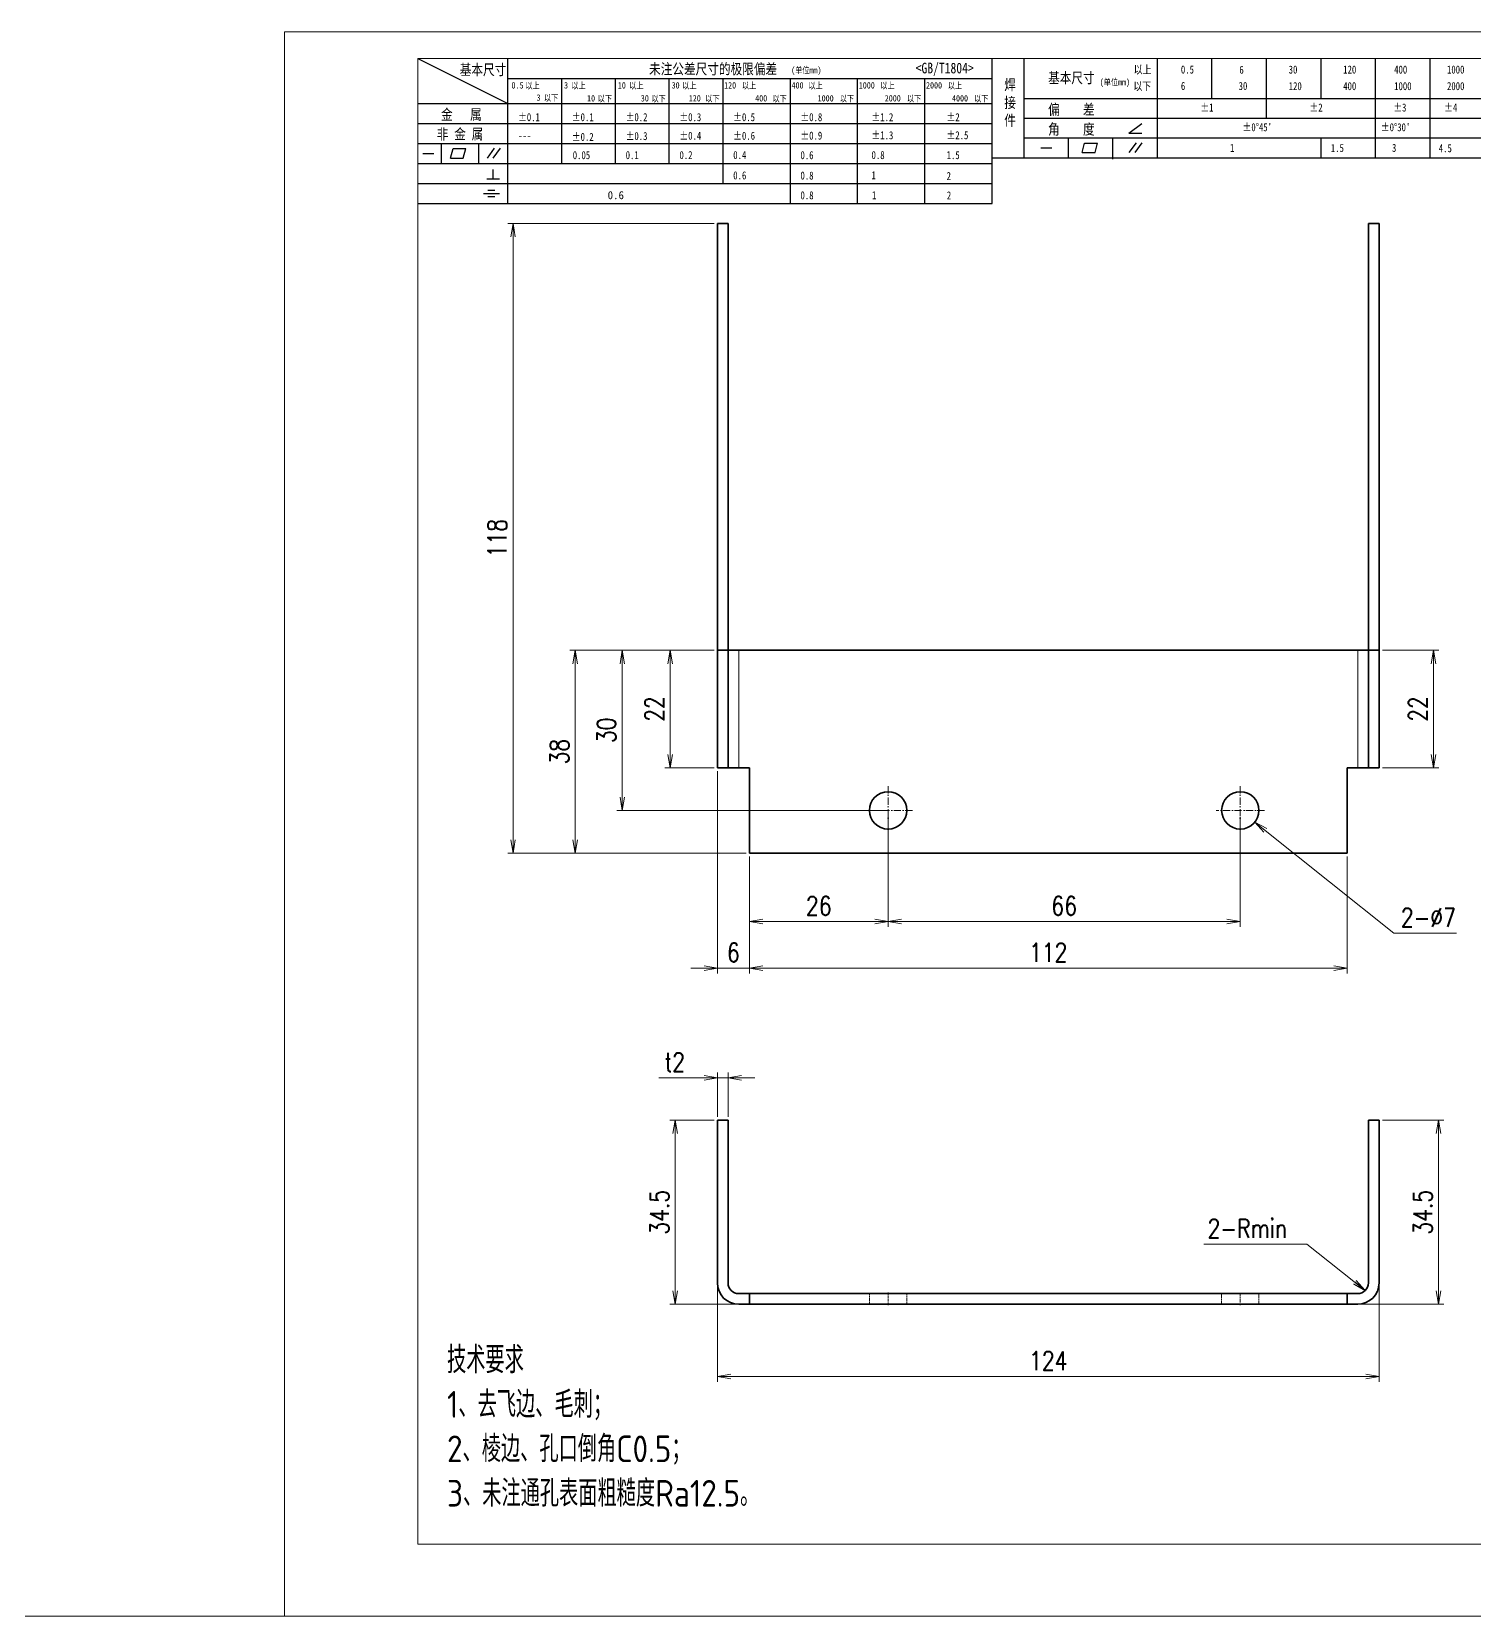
# Model space of a CAD drawing. Header units: millimetres. Extents: x 1333 to 359964, y -52803 to -5704.
# Drawn here: x 172705.3 to 172975.7, y -26401.6 to -26104.6 of the extents above; entities that cross this region are included whole.
import ezdxf

# ---------------------------------------------------------------- set-up
doc = ezdxf.new("R2010")
doc.units = ezdxf.units.MM
doc.header["$LTSCALE"] = 0.5
for name, pattern in [('AM_ISO02W050x2', [3.75, 3, -0.75]), ('AM_ISO08W050x2', [9, 6, -0.75, 1.5, -0.75]), ('DASHDOT', [18.5, 12, -3, 0.5, -3]), ('DASHED', [15, 12, -3])]:
    doc.linetypes.add(name, pattern=pattern)
for name, color, linetype, lineweight in [('中心线', 2, 'AM_ISO08W050x2', 18), ('图框', 7, 'Continuous', 18), ('标注线', 3, 'Continuous', 18), ('粗实线', 7, 'Continuous', 35), ('虚线', 1, 'AM_ISO02W050x2', 18)]:
    doc.layers.add(name, color=color, linetype=linetype, lineweight=lineweight)
doc.layers.add('图\\M+19E79\\M+195B6\\M+18E9A', color=7, linetype='Continuous')
doc.layers.add('打印-禁用', color=7, linetype='Continuous', lineweight=15, plot=False)
doc.styles.add('DIM', font='romans.shx', dxfattribs={"width": 0.8, "bigfont": 'bigfont.shx'})
doc.styles.add('国标', font='simfang.ttf', dxfattribs={"width": 0.8})
doc.styles.add('机械长仿宋', font='gbenor.shx', dxfattribs={"height": 1, "bigfont": 'gbcbig.shx'})
doc.dimstyles.new('DEH 1-1', dxfattribs={"dimtxt": 3.5, "dimasz": 2.5, "dimexe": 1, "dimexo": 0.625, "dimgap": 1.2, "dimtad": 1, "dimtoh": 1, "dimdsep": 46, "dimtxsty": 'DIM', "dimblk": 'OPEN', "dimcen": 0, "dimclrd": 8, "dimclre": 8, "dimclrt": 2, "dimazin": 2, "dimtfac": 0.5, "dimtmove": 0, "dimatfit": 3, "dimldrblk": 'OPEN', "dimfxl": 0, "dimtolj": 2, "dimlwd": 18, "dimlwe": 18, "dimarcsym": 0})
doc.dimstyles.new('DEH 1-1$0', dxfattribs={"dimtxt": 3.5, "dimasz": 2.5, "dimexe": 1, "dimexo": 0.625, "dimgap": 1.2, "dimtad": 1, "dimzin": 9, "dimdsep": 46, "dimtxsty": 'DIM', "dimblk": 'OPEN', "dimcen": 0, "dimclrd": 8, "dimclre": 8, "dimclrt": 2, "dimazin": 2, "dimtfac": 0.5, "dimtmove": 0, "dimatfit": 3, "dimldrblk": 'OPEN', "dimfxl": 0, "dimtolj": 2, "dimlwd": 18, "dimlwe": 18, "dimarcsym": 0})
doc.dimstyles.new('DEH 1-1$3', dxfattribs={"dimtxt": 3.5, "dimasz": 2.5, "dimexe": 1, "dimexo": 0.625, "dimgap": 1.2, "dimtad": 1, "dimtoh": 1, "dimdsep": 46, "dimtxsty": 'DIM', "dimblk": 'OPEN', "dimcen": 0, "dimclrd": 8, "dimclre": 8, "dimclrt": 2, "dimazin": 2, "dimtfac": 0.5, "dimtofl": 0, "dimtmove": 0, "dimatfit": 3, "dimldrblk": 'OPEN', "dimfxl": 0, "dimtolj": 2, "dimlwd": 18, "dimlwe": 18, "dimarcsym": 0})

# ---------------------------------------------------------------- blocks, each defined once
blk = doc.blocks.new('GZDEH零件A3图框V01版')
at = {"layer": '图\\M+19E79\\M+195B6\\M+18E9A', "color": 9}
for p, q in [((2882.49, -1554.46), (2899.37, -1562.92)), ((2899.37, -1581.67), (2899.37, -1554.46)), ((2990.09, -1581.67), (2990.09, -1554.46)), ((2996.09, -1573.08), (2996.09, -1554.46)), ((3021.09, -1561.98), (3021.09, -1554.46)), ((3031.31, -1561.98), (3031.31, -1554.46)), ((3041.53, -1561.98), (3041.53, -1554.46)), ((3051.75, -1561.98), (3051.75, -1554.46)), ((3061.98, -1561.98), (3061.98, -1554.46)), ((3072.2, -1561.98), (3072.2, -1554.46)), ((2899.37, -1558.24), (2990.09, -1558.24)), ((2909.45, -1574.17), (2909.45, -1558.24)), ((2919.53, -1574.17), (2919.53, -1558.24)), ((2929.61, -1574.17), (2929.61, -1558.24)), ((2939.69, -1577.92), (2939.69, -1558.24)), ((2952.29, -1581.67), (2952.29, -1558.24)), ((2964.89, -1581.67), (2964.89, -1558.24)), ((2977.49, -1581.67), (2977.49, -1558.24)), ((2996.09, -1561.98), (3113.09, -1561.98)), ((3021.09, -1573.08), (3021.09, -1561.98)), ((3041.53, -1565.68), (3041.53, -1561.98)), ((3061.98, -1573.08), (3061.98, -1561.98)), ((3072.2, -1573.08), (3072.2, -1561.98)), ((2882.49, -1562.92), (2990.09, -1562.92)), ((2882.49, -1566.67), (2990.09, -1566.67)), ((2996.09, -1565.68), (3113.09, -1565.68)), ((3015.75, -1568.51), (3018.15, -1566.66)), ((2882.49, -1570.42), (2990.09, -1570.42)), ((2886.92, -1574.12), (2886.92, -1570.42)), ((2893.91, -1574.12), (2893.91, -1570.42)), ((2996.09, -1569.38), (3113.09, -1569.38)), ((3004.42, -1573.08), (3004.42, -1569.38)), ((3006.97, -1572.12), (3007.45, -1570.33)), ((3007.45, -1570.33), (3009.86, -1570.33)), ((3009.39, -1572.12), (3009.86, -1570.33)), ((3012.75, -1573.08), (3012.75, -1569.38)), ((3015.75, -1568.51), (3018.15, -1568.51)), ((3015.81, -1572.12), (3017.15, -1570.26)), ((3016.89, -1572.12), (3018.23, -1570.26)), ((3051.75, -1573.08), (3051.75, -1569.38)), ((2883.43, -1572.27), (2885.49, -1572.27)), ((2888.59, -1573.16), (2889.07, -1571.37)), ((2888.59, -1573.16), (2891, -1573.16)), ((2889.07, -1571.37), (2891.48, -1571.37)), ((2891, -1573.16), (2891.48, -1571.37)), ((2895.52, -1573.16), (2896.85, -1571.3)), ((2896.6, -1573.16), (2897.94, -1571.3)), ((2990.09, -1573.08), (3113.09, -1573.08)), ((2999.26, -1571.23), (3001.32, -1571.23)), ((3006.97, -1572.12), (3009.39, -1572.12)), ((3012.75, -1573.33), (3012.75, -1573.08)), ((2882.49, -1574.17), (2990.09, -1574.17)), ((2895.42, -1577.05), (2897.81, -1577.05)), ((2896.58, -1577.05), (2896.58, -1575.28)), ((2882.49, -1577.92), (2990.09, -1577.92)), ((2894.79, -1579.77), (2897.77, -1579.77)), ((2895.57, -1579.17), (2896.92, -1579.17)), ((2882.49, -1581.67), (2990.09, -1581.67)), ((2895.57, -1580.37), (2896.93, -1580.37))]:
    blk.add_line(p, q, dxfattribs=at)
at = {"layer": '图框', "linetype": 'Continuous'}
for p, q in [((2882.49, -1554.46), (2882.49, -1832.96)), ((3272.49, -1554.46), (2882.49, -1554.46)), ((2882.49, -1832.96), (3272.49, -1832.96))]:
    blk.add_line(p, q, dxfattribs=at)
at = {"layer": '打印-禁用', "linetype": 'Continuous'}
for p, q in [((2857.49, -1549.46), (2857.49, -1846.46)), ((3277.49, -1549.46), (2857.49, -1549.46)), ((2857.49, -1846.46), (3277.49, -1846.46))]:
    blk.add_line(p, q, dxfattribs=at)
at = {"layer": '图\\M+19E79\\M+195B6\\M+18E9A', "color": 9, "style": '国标', "width": 0.8}
for s, height, p in [('基本尺寸', 2, (2890.33, -1557.58)), ('未注公差尺寸的极限偏差', 2, (2925.81, -1557.44)), ('<GB/T1804>', 2, (2975.78, -1557.27)), ('以上', 1.5, (3016.64, -1557.33)), ('0.5', 1.5, (3025.49, -1557.3)), ('6', 1.5, (3036.45, -1557.34)), ('30', 1.5, (3045.69, -1557.31)), ('120', 1.5, (3055.91, -1557.31)), ('400', 1.5, (3065.46, -1557.31)), ('1000', 1.5, (3075.36, -1557.31)), ('30', 1.2, (2930.04, -1560.11)), ('基本尺寸', 2, (3000.6, -1559.1)), ('以下', 1.5, (3016.58, -1560.43)), ('6', 1.5, (3025.49, -1560.38)), ('30', 1.5, (3036.31, -1560.39)), ('120', 1.5, (3045.69, -1560.41)), ('400', 1.5, (3055.91, -1560.41)), ('1000', 1.5, (3065.46, -1560.41)), ('2000', 1.5, (3075.36, -1560.41)), ('金   属', 2, (2886.82, -1565.98)), ('±0.1', 1.5, (2901.27, -1566.23)), ('±0.1', 1.5, (2911.35, -1566.23)), ('±0.2', 1.5, (2921.43, -1566.23)), ('±0.3', 1.5, (2931.51, -1566.23)), ('±0.5', 1.5, (2941.59, -1566.23)), ('±0.8', 1.5, (2954.19, -1566.23)), ('±1.2', 1.5, (2967.51, -1566.23)), ('±2', 1.5, (2981.58, -1566.23)), ('偏    差', 2, (3000.6, -1565.04)), ('±1', 1.5, (3029.16, -1564.42)), ('±2', 1.5, (3049.61, -1564.42)), ('±3', 1.5, (3065.3, -1564.42)), ('±4', 1.5, (3074.85, -1564.42)), ('非 金 属', 2, (2886.02, -1569.65)), ('±0.3', 1.5, (2921.43, -1569.77)), ('±0.4', 1.5, (2931.51, -1569.71)), ('±0.6', 1.5, (2941.59, -1569.71)), ('±0.9', 1.5, (2954.19, -1569.68)), ('±1.3', 1.5, (2967.51, -1569.62)), ('±2.5', 1.5, (2981.58, -1569.61)), ('角    度', 2, (3000.6, -1568.74)), ("±0%%D45'", 1.5, (3037.06, -1568.12)), ("±0%%D30'", 1.5, (3062.98, -1568.12)), ('---', 1.5, (2901.27, -1569.65)), ('±0.2', 1.5, (2911.35, -1569.92)), ('1', 1.5, (3034.69, -1571.98)), ('1.5', 1.5, (3053.59, -1572.01)), ('3', 1.5, (3065.05, -1571.98)), ('4.5', 1.5, (3073.82, -1572.05)), ('0.1', 1.5, (2921.43, -1573.34)), ('0.2', 1.5, (2931.51, -1573.33)), ('0.4', 1.5, (2941.59, -1573.33)), ('0.6', 1.5, (2954.19, -1573.35)), ('0.8', 1.5, (2967.51, -1573.33)), ('1.5', 1.5, (2981.58, -1573.34)), ('0.6', 1.5, (2941.59, -1577.14)), ('0.8', 1.5, (2954.19, -1577.17)), ('1', 1.5, (2967.51, -1577.12)), ('2', 1.5, (2981.58, -1577.26)), ('0.8', 1.5, (2954.19, -1580.87)), ('1', 1.5, (2967.59, -1580.86)), ('2', 1.5, (2981.62, -1580.89))]:
    blk.add_text(s, height=height, dxfattribs=at).set_placement(p)
at = {"layer": '图\\M+19E79\\M+195B6\\M+18E9A', "color": 9, "lineweight": 15, "style": '国标', "width": 0.8}
for s, p in [('(单位mm)', (2952.44, -1557.27)), ('0.5', (2900.03, -1560.11)), ('以上', (2902.64, -1560.16)), ('3', (2909.88, -1560.11)), ('以上', (2911.25, -1560.16)), ('10', (2919.96, -1560.11)), ('以上', (2922.09, -1560.16)), ('以上', (2932.02, -1560.16)), ('120', (2939.88, -1560.11)), ('以上', (2943.21, -1560.16)), ('400', (2952.52, -1560.11)), ('以上', (2955.68, -1560.16)), ('1000', (2965.12, -1560.11)), ('以上', (2969.16, -1560.16)), ('2000', (2977.72, -1560.11)), ('以上', (2981.8, -1560.16)), ('(单位mm)', (3010.27, -1559.51)), ('3', (2904.73, -1562.41)), ('以下', (2906.1, -1562.46)), ('10', (2914.19, -1562.54)), ('以下', (2916.18, -1562.59)), ('30', (2924.27, -1562.54)), ('以下', (2926.26, -1562.59)), ('120', (2933.26, -1562.54)), ('以下', (2936.34, -1562.59)), ('400', (2945.7, -1562.54)), ('以下', (2948.94, -1562.59)), ('1000', (2957.41, -1562.54)), ('以下', (2961.54, -1562.59)), ('2000', (2969.99, -1562.54)), ('以下', (2974.14, -1562.59)), ('4000', (2982.59, -1562.54)), ('以下', (2986.74, -1562.59))]:
    blk.add_text(s, height=1.2, dxfattribs=at).set_placement(p)
at = {"layer": '图\\M+19E79\\M+195B6\\M+18E9A', "color": 9, "lineweight": 13, "style": '国标'}
blk.add_text('0.6', height=1.5, dxfattribs=at).set_placement((2918.05, -1580.85))
at = {"layer": '图\\M+19E79\\M+195B6\\M+18E9A', "color": 9, "style": '国标'}
for s, insert, char_height, width, attachment_point in [('焊\\P接\\P件', (2992.39, -1558.41), 2, 3.1877, 1), ('0.05', (2911.51, -1573.37), 1.5, 5.1982, 7)]:
    blk.add_mtext(s, dxfattribs=dict(at, insert=insert, char_height=char_height, width=width, attachment_point=attachment_point))
blk = doc.blocks.new('DEH A3')
at = {"layer": '图框'}
blk.add_blockref('GZDEH零件A3图框V01版', (-2857.49, 1846.46), dxfattribs=at)
blk = doc.blocks.new('_Open')
at = {"color": 0, "linetype": 'ByBlock', "lineweight": -2}
for p, q in [((-1, 0.17), (0, 0)), ((-1, -0.17), (0, 0)), ((0, 0), (-1, 0))]:
    blk.add_line(p, q, dxfattribs=at)
blk = doc.blocks.new('*D217')
at = {"layer": 'Defpoints', "color": 0, "transparency": 16777216}
for p in [(172833.84, -26242.5), (172839.84, -26258.5), (172833.84, -26280.06)]:
    blk.add_point(p, dxfattribs=at)
at = {"layer": '标注线', "color": 8, "lineweight": 18, "transparency": 16777216}
for p, q in [((172833.84, -26243.12), (172833.84, -26281.06)), ((172839.84, -26259.12), (172839.84, -26281.06)), ((172831.34, -26280.06), (172828.84, -26280.06)), ((172839.84, -26280.06), (172833.84, -26280.06)), ((172842.34, -26280.06), (172844.84, -26280.06))]:
    blk.add_line(p, q, dxfattribs=at)
at = {"layer": '标注线', "color": 8, "lineweight": 18, "transparency": 16777216, "xscale": 2.5, "yscale": 2.5, "zscale": 2.5}
blk.add_blockref('_Open', (172833.84, -26280.06), dxfattribs=at)
at = {"layer": '标注线', "color": 8, "lineweight": 18, "transparency": 16777216, "xscale": 2.5, "yscale": 2.5, "zscale": 2.5, "rotation": 180}
blk.add_blockref('_Open', (172839.84, -26280.06), dxfattribs=at)
at = {"layer": '标注线', "color": 2, "transparency": 16777216, "insert": (172836.84, -26277.11), "char_height": 3.5, "attachment_point": 5, "style": 'DIM'}
blk.add_mtext('\\A2;6', dxfattribs=at)
blk = doc.blocks.new('*D218')
at = {"layer": 'Defpoints', "color": 0, "transparency": 16777216}
for p in [(172865.84, -26250.5), (172839.84, -26258.5), (172865.84, -26271.33)]:
    blk.add_point(p, dxfattribs=at)
at = {"layer": '标注线', "color": 8, "lineweight": 18, "transparency": 16777216}
for p, q in [((172865.84, -26251.12), (172865.84, -26272.33)), ((172839.84, -26259.12), (172839.84, -26272.33)), ((172842.34, -26271.33), (172863.34, -26271.33))]:
    blk.add_line(p, q, dxfattribs=at)
at = {"layer": '标注线', "color": 8, "lineweight": 18, "transparency": 16777216, "xscale": 2.5, "yscale": 2.5, "zscale": 2.5, "rotation": 180}
blk.add_blockref('_Open', (172839.84, -26271.33), dxfattribs=at)
at = {"layer": '标注线', "color": 8, "lineweight": 18, "transparency": 16777216, "xscale": 2.5, "yscale": 2.5, "zscale": 2.5}
blk.add_blockref('_Open', (172865.84, -26271.33), dxfattribs=at)
at = {"layer": '标注线', "color": 2, "transparency": 16777216, "insert": (172852.84, -26268.38), "char_height": 3.5, "attachment_point": 5, "style": 'DIM'}
blk.add_mtext('\\A2;26', dxfattribs=at)
blk = doc.blocks.new('*D219')
at = {"layer": 'Defpoints', "color": 0, "transparency": 16777216}
for p in [(172865.84, -26251.12), (172931.84, -26251.12), (172931.84, -26271.33)]:
    blk.add_point(p, dxfattribs=at)
at = {"layer": '标注线', "color": 8, "lineweight": 18, "transparency": 16777216}
for p, q in [((172865.84, -26251.75), (172865.84, -26272.33)), ((172931.84, -26251.75), (172931.84, -26272.33)), ((172868.34, -26271.33), (172929.34, -26271.33))]:
    blk.add_line(p, q, dxfattribs=at)
at = {"layer": '标注线', "color": 8, "lineweight": 18, "transparency": 16777216, "xscale": 2.5, "yscale": 2.5, "zscale": 2.5, "rotation": 180}
blk.add_blockref('_Open', (172865.84, -26271.33), dxfattribs=at)
at = {"layer": '标注线', "color": 8, "lineweight": 18, "transparency": 16777216, "xscale": 2.5, "yscale": 2.5, "zscale": 2.5}
blk.add_blockref('_Open', (172931.84, -26271.33), dxfattribs=at)
at = {"layer": '标注线', "color": 2, "transparency": 16777216, "insert": (172898.84, -26268.38), "char_height": 3.5, "attachment_point": 5, "style": 'DIM'}
blk.add_mtext('\\A2;66', dxfattribs=at)
blk = doc.blocks.new('*D220')
at = {"layer": 'Defpoints', "color": 0, "transparency": 16777216}
for p in [(172839.84, -26258.5), (172951.84, -26258.5), (172951.84, -26280.06)]:
    blk.add_point(p, dxfattribs=at)
at = {"layer": '标注线', "color": 8, "lineweight": 18, "transparency": 16777216}
for p, q in [((172839.84, -26259.12), (172839.84, -26281.06)), ((172951.84, -26259.12), (172951.84, -26281.06)), ((172842.34, -26280.06), (172949.34, -26280.06))]:
    blk.add_line(p, q, dxfattribs=at)
at = {"layer": '标注线', "color": 8, "lineweight": 18, "transparency": 16777216, "xscale": 2.5, "yscale": 2.5, "zscale": 2.5, "rotation": 180}
blk.add_blockref('_Open', (172839.84, -26280.06), dxfattribs=at)
at = {"layer": '标注线', "color": 8, "lineweight": 18, "transparency": 16777216, "xscale": 2.5, "yscale": 2.5, "zscale": 2.5}
blk.add_blockref('_Open', (172951.84, -26280.06), dxfattribs=at)
at = {"layer": '标注线', "color": 2, "transparency": 16777216, "insert": (172895.84, -26277.11), "char_height": 3.5, "attachment_point": 5, "style": 'DIM'}
blk.add_mtext('\\A2;112', dxfattribs=at)
blk = doc.blocks.new('*D221')
at = {"layer": 'Defpoints', "color": 0, "transparency": 16777216}
for p in [(172816.01, -26220.5), (172833.84, -26220.5), (172865.84, -26250.5)]:
    blk.add_point(p, dxfattribs=at)
at = {"layer": '标注线', "color": 8, "lineweight": 18, "transparency": 16777216}
for p, q in [((172833.21, -26220.5), (172815.01, -26220.5)), ((172816.01, -26248), (172816.01, -26223)), ((172865.21, -26250.5), (172815.01, -26250.5))]:
    blk.add_line(p, q, dxfattribs=at)
at = {"layer": '标注线', "color": 8, "lineweight": 18, "transparency": 16777216, "xscale": 2.5, "yscale": 2.5, "zscale": 2.5}
for p, rotation in [((172816.01, -26220.5), 90), ((172816.01, -26250.5), 270)]:
    blk.add_blockref('_Open', p, dxfattribs=dict(at, rotation=rotation))
at = {"layer": '标注线', "color": 2, "transparency": 16777216, "insert": (172813.06, -26235.5), "char_height": 3.5, "attachment_point": 5, "rotation": 90, "style": 'DIM'}
blk.add_mtext('\\A2;30', dxfattribs=at)
blk = doc.blocks.new('*D222')
at = {"layer": 'Defpoints', "color": 0, "transparency": 16777216}
for p in [(172824.98, -26220.5), (172833.21, -26220.5), (172833.84, -26242.5)]:
    blk.add_point(p, dxfattribs=at)
at = {"layer": '标注线', "color": 8, "lineweight": 18, "transparency": 16777216}
for p, q in [((172832.59, -26220.5), (172823.98, -26220.5)), ((172824.98, -26240), (172824.98, -26223)), ((172833.21, -26242.5), (172823.98, -26242.5))]:
    blk.add_line(p, q, dxfattribs=at)
at = {"layer": '标注线', "color": 8, "lineweight": 18, "transparency": 16777216, "xscale": 2.5, "yscale": 2.5, "zscale": 2.5}
for p, rotation in [((172824.98, -26220.5), 90), ((172824.98, -26242.5), 270)]:
    blk.add_blockref('_Open', p, dxfattribs=dict(at, rotation=rotation))
at = {"layer": '标注线', "color": 2, "transparency": 16777216, "insert": (172822.03, -26231.5), "char_height": 3.5, "attachment_point": 5, "rotation": 90, "style": 'DIM'}
blk.add_mtext('\\A2;22', dxfattribs=at)
blk = doc.blocks.new('*D223')
at = {"layer": 'Defpoints', "color": 0, "transparency": 16777216}
for p in [(172807.19, -26220.5), (172833.84, -26220.5), (172839.84, -26258.5)]:
    blk.add_point(p, dxfattribs=at)
at = {"layer": '标注线', "color": 8, "lineweight": 18, "transparency": 16777216}
for p, q in [((172833.21, -26220.5), (172806.19, -26220.5)), ((172807.19, -26256), (172807.19, -26223)), ((172839.21, -26258.5), (172806.19, -26258.5))]:
    blk.add_line(p, q, dxfattribs=at)
at = {"layer": '标注线', "color": 8, "lineweight": 18, "transparency": 16777216, "xscale": 2.5, "yscale": 2.5, "zscale": 2.5}
for p, rotation in [((172807.19, -26220.5), 90), ((172807.19, -26258.5), 270)]:
    blk.add_blockref('_Open', p, dxfattribs=dict(at, rotation=rotation))
at = {"layer": '标注线', "color": 2, "transparency": 16777216, "insert": (172804.24, -26239.5), "char_height": 3.5, "attachment_point": 5, "rotation": 90, "style": 'DIM'}
blk.add_mtext('\\A2;38', dxfattribs=at)
blk = doc.blocks.new('*D224')
at = {"layer": 'Defpoints', "color": 0, "transparency": 16777216}
for p in [(172957.84, -26220.5), (172968.06, -26220.5), (172957.84, -26242.5)]:
    blk.add_point(p, dxfattribs=at)
at = {"layer": '标注线', "color": 8, "lineweight": 18, "transparency": 16777216}
for p, q in [((172958.46, -26220.5), (172969.06, -26220.5)), ((172968.06, -26240), (172968.06, -26223)), ((172958.46, -26242.5), (172969.06, -26242.5))]:
    blk.add_line(p, q, dxfattribs=at)
at = {"layer": '标注线', "color": 8, "lineweight": 18, "transparency": 16777216, "xscale": 2.5, "yscale": 2.5, "zscale": 2.5}
for p, rotation in [((172968.06, -26220.5), 90), ((172968.06, -26242.5), 270)]:
    blk.add_blockref('_Open', p, dxfattribs=dict(at, rotation=rotation))
at = {"layer": '标注线', "color": 2, "transparency": 16777216, "insert": (172965.11, -26231.5), "char_height": 3.5, "attachment_point": 5, "rotation": 90, "style": 'DIM'}
blk.add_mtext('\\A2;22', dxfattribs=at)
blk = doc.blocks.new('*D225')
at = {"layer": 'Defpoints', "color": 0, "transparency": 16777216}
for p in [(172929.1, -26248.31), (172934.57, -26252.68)]:
    blk.add_point(p, dxfattribs=at)
at = {"layer": '标注线', "color": 8, "lineweight": 18, "transparency": 16777216}
for p, q in [((172960.63, -26273.5), (172936.53, -26254.24)), ((172972.36, -26273.5), (172960.63, -26273.5))]:
    blk.add_line(p, q, dxfattribs=at)
at = {"layer": '标注线', "color": 8, "lineweight": 18, "transparency": 16777216, "xscale": 2.5, "yscale": 2.5, "zscale": 2.5, "rotation": 141.3750874675749}
blk.add_blockref('_Open', (172934.57, -26252.68), dxfattribs=at)
at = {"layer": '标注线', "color": 2, "transparency": 16777216, "insert": (172967.09, -26270.55), "char_height": 3.5, "attachment_point": 5, "style": 'DIM'}
blk.add_mtext('\\A2;2-%%c7', dxfattribs=at)
blk = doc.blocks.new('*D226')
at = {"layer": 'Defpoints', "color": 0, "transparency": 16777216}
for p in [(172833.84, -26300.62), (172833.84, -26308.56), (172835.84, -26308.56)]:
    blk.add_point(p, dxfattribs=at)
at = {"layer": '标注线', "color": 8, "lineweight": 18, "transparency": 16777216}
for p, q in [((172831.34, -26300.62), (172822.84, -26300.62)), ((172833.84, -26307.94), (172833.84, -26299.62)), ((172835.84, -26300.62), (172833.84, -26300.62)), ((172835.84, -26307.94), (172835.84, -26299.62)), ((172838.34, -26300.62), (172840.84, -26300.62))]:
    blk.add_line(p, q, dxfattribs=at)
at = {"layer": '标注线', "color": 8, "lineweight": 18, "transparency": 16777216, "xscale": 2.5, "yscale": 2.5, "zscale": 2.5}
blk.add_blockref('_Open', (172833.84, -26300.62), dxfattribs=at)
at = {"layer": '标注线', "color": 8, "lineweight": 18, "transparency": 16777216, "xscale": 2.5, "yscale": 2.5, "zscale": 2.5, "rotation": 180}
blk.add_blockref('_Open', (172835.84, -26300.62), dxfattribs=at)
at = {"layer": '标注线', "color": 2, "transparency": 16777216, "insert": (172825.84, -26297.67), "char_height": 3.5, "attachment_point": 5, "style": 'DIM'}
blk.add_mtext('\\A2;t2', dxfattribs=at)
blk = doc.blocks.new('*D227')
at = {"layer": 'Defpoints', "color": 0, "transparency": 16777216}
for p in [(172833.84, -26308.56), (172825.94, -26343.06), (172837.84, -26343.06)]:
    blk.add_point(p, dxfattribs=at)
at = {"layer": '标注线', "color": 8, "lineweight": 18, "transparency": 16777216}
for p, q in [((172833.21, -26308.56), (172824.94, -26308.56)), ((172825.94, -26311.06), (172825.94, -26340.56)), ((172837.21, -26343.06), (172824.94, -26343.06))]:
    blk.add_line(p, q, dxfattribs=at)
at = {"layer": '标注线', "color": 8, "lineweight": 18, "transparency": 16777216, "xscale": 2.5, "yscale": 2.5, "zscale": 2.5}
for p, rotation in [((172825.94, -26308.56), 90), ((172825.94, -26343.06), 270)]:
    blk.add_blockref('_Open', p, dxfattribs=dict(at, rotation=rotation))
at = {"layer": '标注线', "color": 2, "transparency": 16777216, "insert": (172822.99, -26325.81), "char_height": 3.5, "attachment_point": 5, "rotation": 90, "style": 'DIM'}
blk.add_mtext('\\A2;34.5', dxfattribs=at)
blk = doc.blocks.new('*D228')
at = {"layer": 'Defpoints', "color": 0, "transparency": 16777216}
for p in [(172957.84, -26308.56), (172968.97, -26308.56), (172951.84, -26343.06)]:
    blk.add_point(p, dxfattribs=at)
at = {"layer": '标注线', "color": 8, "lineweight": 18, "transparency": 16777216}
for p, q in [((172958.46, -26308.56), (172969.97, -26308.56)), ((172968.97, -26340.56), (172968.97, -26311.06)), ((172952.46, -26343.06), (172969.97, -26343.06))]:
    blk.add_line(p, q, dxfattribs=at)
at = {"layer": '标注线', "color": 8, "lineweight": 18, "transparency": 16777216, "xscale": 2.5, "yscale": 2.5, "zscale": 2.5}
for p, rotation in [((172968.97, -26308.56), 90), ((172968.97, -26343.06), 270)]:
    blk.add_blockref('_Open', p, dxfattribs=dict(at, rotation=rotation))
at = {"layer": '标注线', "color": 2, "transparency": 16777216, "insert": (172966.02, -26325.81), "char_height": 3.5, "attachment_point": 5, "rotation": 90, "style": 'DIM'}
blk.add_mtext('\\A2;34.5', dxfattribs=at)
blk = doc.blocks.new('*D229')
at = {"layer": 'Defpoints', "color": 0, "transparency": 16777216}
for p in [(172833.84, -26339.06), (172957.84, -26339.06), (172833.84, -26356.61)]:
    blk.add_point(p, dxfattribs=at)
at = {"layer": '标注线', "color": 8, "lineweight": 18, "transparency": 16777216}
for p, q in [((172833.84, -26339.69), (172833.84, -26357.61)), ((172957.84, -26339.69), (172957.84, -26357.61)), ((172955.34, -26356.61), (172836.34, -26356.61))]:
    blk.add_line(p, q, dxfattribs=at)
at = {"layer": '标注线', "color": 8, "lineweight": 18, "transparency": 16777216, "xscale": 2.5, "yscale": 2.5, "zscale": 2.5, "rotation": 180}
blk.add_blockref('_Open', (172833.84, -26356.61), dxfattribs=at)
at = {"layer": '标注线', "color": 8, "lineweight": 18, "transparency": 16777216, "xscale": 2.5, "yscale": 2.5, "zscale": 2.5}
blk.add_blockref('_Open', (172957.84, -26356.61), dxfattribs=at)
at = {"layer": '标注线', "color": 2, "transparency": 16777216, "insert": (172895.84, -26353.66), "char_height": 3.5, "attachment_point": 5, "style": 'DIM'}
blk.add_mtext('\\A2;124', dxfattribs=at)
blk = doc.blocks.new('*D198')
at = {"layer": 'Defpoints', "color": 0, "transparency": 16777216}
for p in [(172833.84, -26140.5), (172795.53, -26258.5), (172839.84, -26258.5)]:
    blk.add_point(p, dxfattribs=at)
at = {"layer": '标注线', "color": 8, "lineweight": 18, "transparency": 16777216}
for p, q in [((172833.21, -26140.5), (172794.53, -26140.5)), ((172795.53, -26143), (172795.53, -26256)), ((172839.21, -26258.5), (172794.53, -26258.5))]:
    blk.add_line(p, q, dxfattribs=at)
at = {"layer": '标注线', "color": 8, "lineweight": 18, "transparency": 16777216, "xscale": 2.5, "yscale": 2.5, "zscale": 2.5}
for p, rotation in [((172795.53, -26140.5), 90), ((172795.53, -26258.5), 270)]:
    blk.add_blockref('_Open', p, dxfattribs=dict(at, rotation=rotation))
at = {"layer": '标注线', "color": 2, "transparency": 16777216, "insert": (172792.58, -26199.5), "char_height": 3.5, "attachment_point": 5, "rotation": 90, "style": 'DIM'}
blk.add_mtext('\\A2;118', dxfattribs=at)

msp = doc.modelspace()

# ---------------------------------------------------------------- linework, layer by layer
at = {"color": 7, "lineweight": 13}
for p, q in [((172837.839, -26242.499), (172837.839, -26220.499)), ((172953.839, -26220.499), (172953.839, -26242.499))]:
    msp.add_line(p, q, dxfattribs=at)
at = {"layer": '中心线', "linetype": 'DASHDOT', "lineweight": 13, "ltscale": 0.2275}
for p, q in [((172865.839, -26245.949), (172865.839, -26255.049)), ((172931.839, -26245.949), (172931.839, -26255.049)), ((172870.389, -26250.499), (172861.289, -26250.499)), ((172936.389, -26250.499), (172927.289, -26250.499))]:
    msp.add_line(p, q, dxfattribs=at)
at = {"layer": '中心线', "linetype": 'DASHDOT', "lineweight": 13, "ltscale": 0.060015}
msp.add_line((172865.839, -26340.863), (172865.839, -26343.264), dxfattribs=at)
at = {"layer": '中心线', "linetype": 'DASHDOT', "lineweight": 13, "ltscale": 0.06}
msp.add_line((172931.839, -26343.264), (172931.839, -26340.864), dxfattribs=at)
at = {"layer": '标注线'}
msp.add_line((160574.502, -26401.55), (179981.94, -26401.55), dxfattribs=at)
at = {"layer": '粗实线', "lineweight": 35, "ltscale": 0.05}
for p, q in [((172835.839, -26140.499), (172833.839, -26140.499)), ((172957.839, -26140.499), (172955.839, -26140.499)), ((172833.839, -26220.499), (172837.839, -26220.499)), ((172953.839, -26220.499), (172957.839, -26220.499)), ((172835.839, -26242.499), (172833.839, -26242.499)), ((172835.839, -26242.499), (172837.839, -26242.499)), ((172839.839, -26242.499), (172837.839, -26242.499)), ((172953.839, -26242.499), (172951.839, -26242.499)), ((172955.839, -26242.499), (172953.839, -26242.499)), ((172957.839, -26242.499), (172955.839, -26242.499)), ((172835.839, -26308.564), (172833.839, -26308.564)), ((172957.839, -26308.564), (172955.839, -26308.564)), ((172839.839, -26341.064), (172837.839, -26341.064)), ((172837.839, -26343.064), (172839.839, -26343.064)), ((172839.839, -26343.064), (172839.839, -26341.064)), ((172951.839, -26343.064), (172951.839, -26341.064)), ((172953.839, -26341.064), (172951.839, -26341.064)), ((172951.839, -26343.064), (172953.839, -26343.064))]:
    msp.add_line(p, q, dxfattribs=at)
at = {"layer": '粗实线', "lineweight": 35}
for p, q in [((172833.839, -26140.499), (172833.839, -26242.499)), ((172835.839, -26140.499), (172835.839, -26242.499)), ((172955.839, -26140.499), (172955.839, -26242.499)), ((172957.839, -26140.499), (172957.839, -26242.499)), ((172837.839, -26220.499), (172953.839, -26220.499)), ((172951.839, -26258.499), (172839.839, -26258.499)), ((172833.839, -26308.564), (172833.839, -26339.064)), ((172835.839, -26308.564), (172835.839, -26339.064)), ((172955.839, -26308.564), (172955.839, -26339.064)), ((172957.839, -26308.564), (172957.839, -26339.064)), ((172951.839, -26341.064), (172839.839, -26341.064)), ((172839.839, -26343.064), (172951.839, -26343.064))]:
    msp.add_line(p, q, dxfattribs=at)
at = {"layer": '粗实线', "lineweight": 35, "ltscale": 0.4}
for p, q in [((172839.839, -26258.499), (172839.839, -26242.499)), ((172951.839, -26242.499), (172951.839, -26258.499))]:
    msp.add_line(p, q, dxfattribs=at)
at = {"layer": '粗实线', "lineweight": 35}
for centre in [(172865.839, -26250.499), (172931.839, -26250.499)]:
    msp.add_circle(centre, 3.5, dxfattribs=at)
for centre, radius, start, end in [((172837.839, -26339.064), 4, 180, 270), ((172837.839, -26339.064), 2, 180, 270), ((172953.839, -26339.064), 4, 270, 0), ((172953.839, -26339.064), 2, 270, 0)]:
    msp.add_arc(centre, radius, start, end, dxfattribs=at)
at = {"layer": '虚线', "linetype": 'DASHED', "lineweight": 13}
for p, q in [((172837.839, -26220.499), (172837.839, -26242.499)), ((172953.839, -26242.499), (172953.839, -26220.499))]:
    msp.add_line(p, q, dxfattribs=at)
at = {"layer": '虚线', "linetype": 'DASHED', "lineweight": 13, "ltscale": 0.05}
for p, q in [((172862.339, -26341.064), (172862.339, -26343.064)), ((172869.339, -26341.064), (172869.339, -26343.064)), ((172928.339, -26343.064), (172928.339, -26341.064)), ((172935.339, -26343.064), (172935.339, -26341.064))]:
    msp.add_line(p, q, dxfattribs=at)

# ---------------------------------------------------------------- block references
at = {"layer": '图框'}
msp.add_blockref('DEH A3', (172752.708, -26401.55), dxfattribs=at)

# ---------------------------------------------------------------- texts
at = {"layer": '标注线', "color": 2, "insert": (172940.592, -26330.601), "char_height": 3.5, "attachment_point": 9, "style": 'DIM'}
msp.add_mtext('2-\\A2;Rmin', dxfattribs=at)
at = {"layer": '标注线', "color": 2, "insert": (172783.163, -26380.994), "char_height": 5, "width": 114.82461, "attachment_point": 7, "style": '机械长仿宋'}
msp.add_mtext('\\A2;技术要求\\P1、去飞边、毛刺；\\P2、棱边、孔口倒角C0.5；\\P3、未注通孔表面粗糙度Ra12.5。', dxfattribs=at)

# ---------------------------------------------------------------- dimensions: what is measured, and where the dimension line sits
at = {"layer": '标注线'}
for base, p1, p2, picture, middle in [((172795.534, -26258.499), (172833.839, -26140.499), (172839.839, -26258.499), '*D198', (172792.584, -26199.499)), ((172807.194, -26220.499), (172839.839, -26258.499), (172833.839, -26220.499), '*D223', (172804.244, -26239.499)), ((172816.008, -26220.499), (172865.839, -26250.499), (172833.839, -26220.499), '*D221', (172813.058, -26235.499)), ((172824.98, -26220.499), (172833.839, -26242.499), (172833.214, -26220.499), '*D222', (172822.03, -26231.499)), ((172968.059, -26220.499), (172957.839, -26242.499), (172957.839, -26220.499), '*D224', (172965.109, -26231.499)), ((172825.94, -26343.064), (172833.839, -26308.564), (172837.839, -26343.064), '*D227', (172822.99, -26325.814)), ((172968.966, -26308.564), (172951.839, -26343.064), (172957.839, -26308.564), '*D228', (172966.016, -26325.814))]:
    dim = msp.add_linear_dim(base=base, p1=p1, p2=p2, angle=90, dimstyle='DEH 1-1$0', dxfattribs=at)
    dim.commit()
    dim.dimension.update_dxf_attribs({"geometry": picture, "text_midpoint": middle})
for base, p1, p2, picture, middle in [((172833.839, -26280.063), (172839.839, -26258.499), (172833.839, -26242.499), '*D217', (172836.839, -26277.113)), ((172865.839, -26271.327), (172839.839, -26258.499), (172865.839, -26250.499), '*D218', (172852.839, -26268.377)), ((172931.839, -26271.327), (172865.839, -26251.124), (172931.839, -26251.124), '*D219', (172898.839, -26268.377)), ((172951.839, -26280.063), (172839.839, -26258.499), (172951.839, -26258.499), '*D220', (172895.839, -26277.113)), ((172833.839, -26356.61), (172957.839, -26339.064), (172833.839, -26339.064), '*D229', (172895.839, -26353.66))]:
    dim = msp.add_linear_dim(base=base, p1=p1, p2=p2, dimstyle='DEH 1-1$0', dxfattribs=at)
    dim.commit()
    dim.dimension.update_dxf_attribs({"geometry": picture, "text_midpoint": middle})
dim = msp.add_diameter_dim_2p(p1=(172929.104, -26248.314), p2=(172934.573, -26252.684), dimstyle='DEH 1-1$3', override={"dimpost": '2-%%c<>'}, dxfattribs=at)
dim.commit()
dim.dimension.update_dxf_attribs({"geometry": '*D225', "text_midpoint": (172967.092, -26273.499), "dimtype": 163})
dim = msp.add_linear_dim(base=(172833.839, -26300.62), p1=(172835.839, -26308.564), p2=(172833.839, -26308.564), text='t<>', dimstyle='DEH 1-1$0', dxfattribs=at)
dim.commit()
dim.dimension.update_dxf_attribs({"geometry": '*D226', "text_midpoint": (172825.839, -26297.67)})

# ---------------------------------------------------------------- leaders
at = {"layer": '标注线', "annotation_type": 0, "has_hookline": 1, "hookline_direction": 1, "text_width": 15.6}
msp.add_leader([(172955.253, -26340.478), (172944.292, -26331.801), (172941.792, -26331.801)], dimstyle='DEH 1-1', override={"dimgap": 1.2, "dimtad": 1}, dxfattribs=at)

doc.saveas('drawing.dxf')
